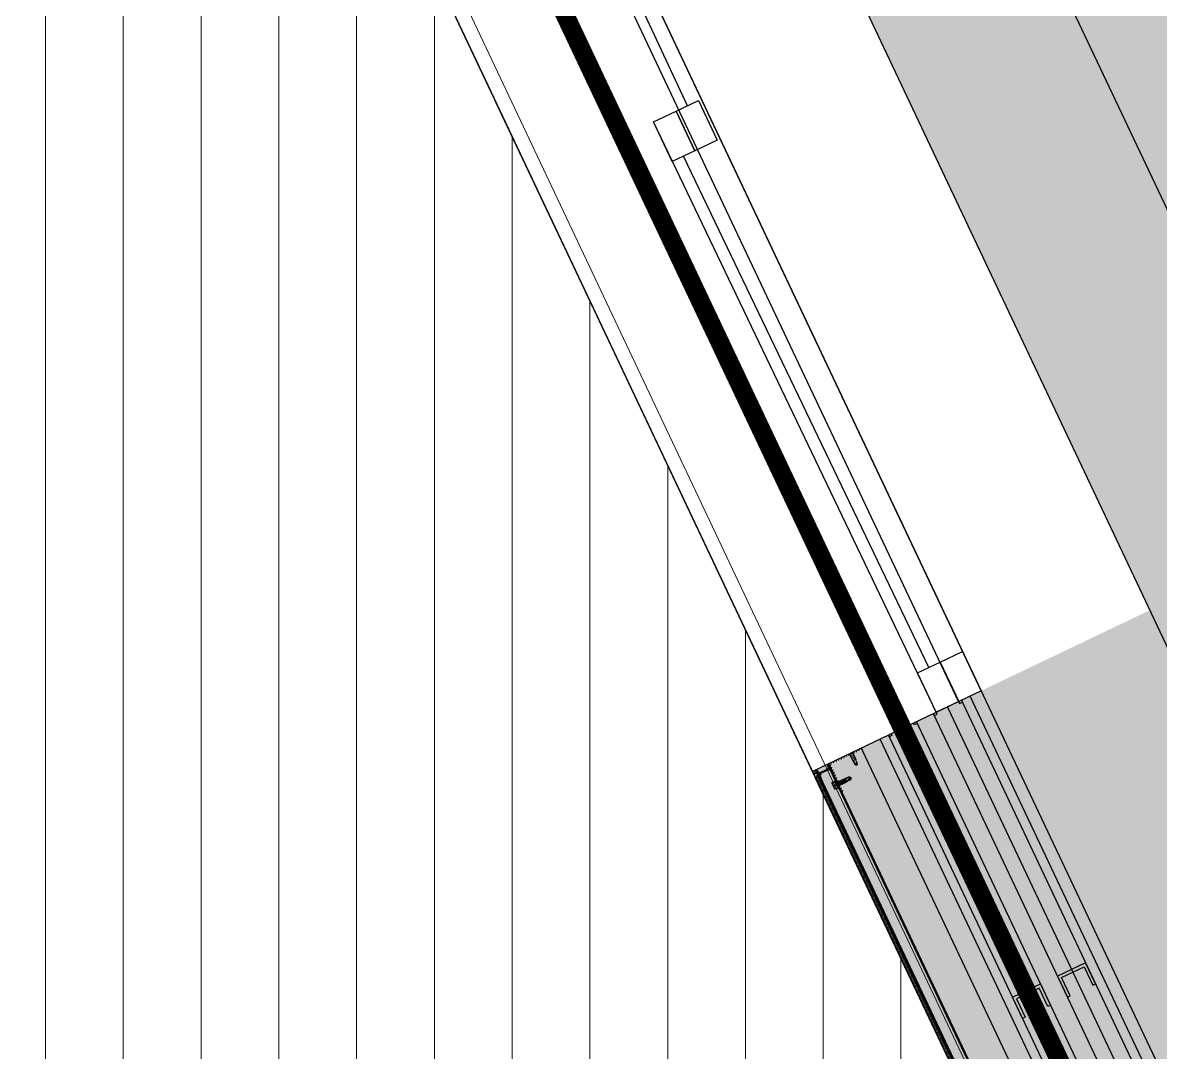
# Model space of a CAD drawing. Header units: metres. Extents: x 678805 to 1359287, y 2747329 to 5497370.
# Drawn here: x 679997.892 to 679999.717, y 2748707.686 to 2748709.338 of the extents above; entities that cross this region are included whole.
import ezdxf
from ezdxf.enums import TextEntityAlignment as Align

# ---------------------------------------------------------------- set-up
doc = ezdxf.new("R2010")
doc.units = ezdxf.units.M
doc.linetypes.add('XREF_MON_BUILDINGS$0$Hidden', pattern=[0.004, 0.002, -0.002])
doc.linetypes.add('XREF_MON_BUILDINGS$0$RAYITAS', pattern=[0.375, 0.25, -0.125])
for name, color, linetype in [('00_XREF_MON_HSC_PAVEMENT', 7, 'Continuous'), ('00_XREF_TWQ_BUILDINGS', 7, 'Continuous'), ('XREF_MON_BUILDINGS$0$00-Modulos DEFINIDOS', 7, 'Continuous'), ('XREF_MON_BUILDINGS$0$00-Modulos ROOFS', 2, 'Continuous'), ('XREF_MON_BUILDINGS$0$02-L-01_Structure', 2, 'Continuous'), ('XREF_MON_BUILDINGS$0$02-L-01_Structure t2', 7, 'Continuous'), ('XREF_MON_BUILDINGS$0$02-L-01_Struture aux', 4, 'Continuous'), ('XREF_MON_BUILDINGS$0$02-L-Insulation', 252, 'Continuous'), ('XREF_MON_BUILDINGS$0$02-L-INT Panel', 5, 'Continuous'), ('XREF_MON_BUILDINGS$0$02-L-panel', 5, 'Continuous'), ('XREF_MON_BUILDINGS$0$02-L-Projection 1', 6, 'Continuous'), ('XREF_MON_BUILDINGS$0$02_L_Furniture', 7, 'Continuous')]:
    doc.layers.add(name, color=color, linetype=linetype)
for name, color, linetype, true_color in [('02-L-Waterfeatures 01', 7, 'Continuous', 0x4da6ff), ('XREF_MON_BUILDINGS$0$0-WIPEOUTS', 7, 'Continuous', 0xffffff), ('XREF_MON_BUILDINGS$0$02-KL-06 Food_Kiosks', 7, 'Continuous', 0xdf5911)]:
    doc.layers.add(name, color=color, linetype=linetype, true_color=true_color)
doc.layers.add('XREF_MON_BUILDINGS$0$00-AUX STRUCTURE', color=3, linetype='Continuous', plot=False)
for name, color, linetype, lineweight in [('XREF_MON_BUILDINGS$0$02-H-251', 251, 'Continuous', 0), ('XREF_MON_BUILDINGS$0$02-H-254', 254, 'Continuous', 0), ('XREF_MON_BUILDINGS$0$02-L-01_Structure L', 7, 'Continuous', 5), ('XREF_MON_BUILDINGS$0$02-L-01_Structure T', 8, 'Continuous', 5), ('XREF_MON_GENERAL_LAYOUT$0$02-L-Material Change', 251, 'Continuous', 5)]:
    doc.layers.add(name, color=color, linetype=linetype, lineweight=lineweight)
doc.layers.add('XREF_MON_HSC_PAVEMENT$0$03-TR-Pavement_02_Sealed Gravel', color=7, linetype='Continuous', lineweight=5, true_color=0x38321e)
doc.layers.add('XREF_MON_HSC_PAVEMENT$0$03-TR-Pavement_06_Concrete Slab in situ', color=7, linetype='Continuous', lineweight=9, true_color=0xf7f7f7)
doc.layers.get('XREF_MON_BUILDINGS$0$02-KL-06 Food_Kiosks').off()
doc.styles.add('XREF_MON_GENERAL_LAYOUT$0$Standard', font='arial.ttf')
doc.linetypes.add('XREF_MON_BUILDINGS$0$BATTING', pattern='A,0.0001,-0.1,[134,ltypeshp.shx,S=0.1,R=0,X=-0.1,Y=0],-0.2,[134,ltypeshp.shx,S=0.1,R=180,X=0.1,Y=0],-0.1', length=0.4001)

# ---------------------------------------------------------------- blocks, each defined once
blk = doc.blocks.new('XREF_MON_BUILDINGS$0$modulo kiosco')
at = {"layer": 'XREF_MON_BUILDINGS$0$0-WIPEOUTS', "true_color": 0xfcfcfc}
h = blk.add_hatch(color=7, dxfattribs=at)
h.dxf.hatch_style = 1
h.paths.add_polyline_path([(119.6986085139215, -61.62058441969566), (119.6986085125245, -56.82058442011476), (124.4986085132696, -56.82058442058042), (124.4986085123383, -61.62058442132547)])
at = {"layer": 'XREF_MON_BUILDINGS$0$00-Modulos ROOFS', "lineweight": 0}
blk.add_lwpolyline([(119.6986085139215, -61.62058441969566), (119.6986085125245, -56.82058442011476), (124.4986085132696, -56.82058442058042), (124.4986085123383, -61.62058442132547)], close=True, dxfattribs=at)
at = {"layer": 'XREF_MON_BUILDINGS$0$00-Modulos ROOFS'}
blk.add_lwpolyline([(124.4986085137352, -57.12058442062698), (124.4986085132696, -56.82058442058042), (124.1986085125245, -56.82058442151174), (119.9986085128039, -56.82058442034759), (119.6986085125245, -56.82058442011476), (119.6986085125245, -57.12058442085981), (119.6986085134558, -61.32058442058042), (119.6986085139215, -61.62058441969566), (119.9986085128039, -61.62058442062698), (124.1986085125245, -61.62058442109264), (124.4986085123383, -61.62058442132547), (124.4986085128039, -61.32058442081325)], close=True, dxfattribs=at)
blk = doc.blocks.new('XREF_MON_BUILDINGS$0$AUTORROSCANTE')
at = {"layer": 'XREF_MON_BUILDINGS$0$02-L-01_Structure t2', "color": 0}
for p, q in [((-31.20000000000002, 5.629165124598842), (-26.19999999999959, 5.62916512459816)), ((-31.19999999999999, -3.410605131648481e-13), (-26.19999999999976, 0)), ((-2.365309734828713, 2.5), (-25, 2.5)), ((0, 0), (-8.999999999999972, 2.5)), ((0, 0), (-3.600692283157343, -1.09366380576239)), ((0, 0), (-2.365309734828713, 2.5)), ((0, 0), (-2.365309734828713, -2.5)), ((-31.20000000000002, -5.629165124598899), (-26.19999999999948, -5.629165124599581)), ((-2.365309734828713, -2.5), (-25, -2.5)), ((-3.600692283157343, -1.09366380576239), (-2.365309734828713, -2.5))]:
    blk.add_line(p, q, dxfattribs=at)
at = {"layer": 'XREF_MON_BUILDINGS$0$02-L-01_Structure t2', "color": 253}
for p, q in [((-25, 3.149999999999977), (-8.999999999999943, 3.150000000000034)), ((-23.47427264461649, -3.14999999999992), (-25, 2.662522019210144)), ((-21.40651940967126, -3.14999999999992), (-23.06020473028568, 3.149999999999864)), ((-19.338766174726, -3.14999999999992), (-20.99245149534045, 3.14999999999992)), ((-17.27101293978083, -3.14999999999992), (-18.92469826039516, 3.150000000000034)), ((-15.20325970483566, -3.14999999999992), (-16.85694502544993, 3.150000000000034)), ((-13.1355064698904, -3.14999999999992), (-14.78919179050473, 3.149999999999977)), ((-11.06775323494514, -3.14999999999992), (-12.72143855555953, 3.149999999999977)), ((-9, -3.14999999999992), (-10.65368532061433, 3.150000000000034)), ((-9, -3.14999999999992), (-8.999999999999972, 3.150000000000034)), ((-25, -3.149999999999977), (-9, -3.149999999999977)), ((-3.600692283157343, -1.09366380576239), (-9, -2.5))]:
    blk.add_line(p, q, dxfattribs=at)
at = {"layer": 'XREF_MON_BUILDINGS$0$02-L-01_Structure t2', "color": 0}
for points in [[(-31.20000000000002, 5.629165124598842), (-26.19999999999996, 5.629165124598842), (-26.19999999999996, -5.629165124599581), (-31.20000000000002, -5.629165124599581)], [(-26.19999999999951, 6.5), (-25, 6.5), (-25, -6.500000000000057), (-26.19999999999951, -6.500000000000057)]]:
    blk.add_lwpolyline(points, close=True, dxfattribs=at)
for centre, start, end in [((-26.98608579049073, 2.367525475711773), 129.2840388374925, 214.1828116507075), ((-26.98608579049073, -2.366719793068796), 145.8304296466695, 230.7332658614822)]:
    blk.add_arc(centre, 4.213914209509284, start, end, dxfattribs=at)
blk = doc.blocks.new('XREF_MON_BUILDINGS$0$ULMA_Montante VV')
at = {"layer": 'XREF_MON_BUILDINGS$0$02-H-251', "ltscale": 125}
h = blk.add_hatch(dxfattribs=at)
h.set_pattern_fill('ANSI31', color=256, scale=0.001, angle=450, style=0)
h.set_pattern_definition([(134.9999999999999, (-0.05125000000043656, -0.00250000000005457), (-0.002245064030267289, -0.002245064030267287), [])])
edge = h.paths.add_edge_path()
edge.add_line((-0.05095000000073924, -0.00250000000005457), (0.04844999999841093, -0.00250000000005457))
edge.add_arc((0.04844999999841093, -0.002200000000129876), 0.0003, 270, 360)
edge.add_line((0.04874999999992724, -0.002200000000129876), (0.04874999999992724, -0.0003000000001520675))
edge.add_arc((0.04844999999841093, -0.0003000000001520675), 0.0003, 0, 90)
edge.add_line((0.04844999999841093, 0), (0, 0))
edge.add_line((0, 0), (0, 0.05719999999996617))
edge.add_arc((-0.0003000000015163096, 0.05719999999996617), 0.0003, 0, 90)
edge.add_line((-0.0003000000015163096, 0.05749999999989086), (-0.002200000000811997, 0.05749999999989086))
edge.add_arc((-0.002200000000811997, 0.05719999999996617), 0.0003, 90, 180)
edge.add_line((-0.002500000000509317, 0.05719999999996617), (-0.002500000000509317, 0))
edge.add_line((-0.002500000000509317, 0), (-0.05095000000073924, 0))
edge.add_arc((-0.05095000000073924, -0.0003000000001520675), 0.0003, 90, 180)
edge.add_line((-0.05125000000043656, -0.0003000000001520675), (-0.05125000000043656, -0.002200000000129876))
edge.add_arc((-0.05095000000073924, -0.002200000000129876), 0.0003, 180, 270)
blk = doc.blocks.new('XREF_MON_BUILDINGS$0$ULMA_Autotaladrante')
at = {"layer": 'XREF_MON_BUILDINGS$0$02-L-01_Structure T', "color": 252}
for p, q in [((-0.02500000000509317, 2.273736754432321e-13), (-0.02263469026956955, 0.00250000000005457)), ((-0.02500000000509317, 2.273736754432321e-13), (-0.01600000000325963, 0.00250000000005457)), ((-0.02500000000509317, 2.273736754432321e-13), (-0.02263469026956955, -0.002499999999599822)), ((-0.02500000000509317, 2.273736754432321e-13), (-0.02139930772136722, -0.001093663805477263)), ((-0.02263469026956955, 0.00250000000005457), (0, 0.00250000000005457)), ((0, 0.003150000000232467), (-0.01600000000325963, 0.003150000000232467)), ((-0.01600000000325963, -0.003149999999777719), (-0.01600000000325963, 0.003150000000232467)), ((-0.01600000000325963, -0.003149999999777719), (-0.01434631468237058, 0.003150000000232467)), ((-0.01393224676803584, -0.003149999999777719), (-0.01227856144714679, 0.003150000000232467)), ((-0.0118644935323573, -0.003149999999777719), (-0.01021080821146825, 0.003150000000232467)), ((-0.00979674029713351, -0.003149999999777719), (-0.008143054976244457, 0.003150000000232467)), ((-0.00772898706190972, -0.003149999999777719), (-0.006075301741020667, 0.003150000000232467)), ((-0.005661233826231182, -0.003149999999777719), (-0.004007548505342129, 0.003150000000232467)), ((-0.003593480591007392, -0.003149999999777719), (-0.001939795270118339, 0.003150000000232467)), ((-0.001525727355783602, -0.003149999999777719), (0, 0.002662522019363678)), ((0.006200000001172157, 0.005629165124673818), (0.001200000000153523, 0.005629165124673818)), ((0.006200000001172157, 2.273736754432321e-13), (0.001200000000153523, 2.273736754432321e-13)), ((-0.02139930772136722, -0.001093663805477263), (-0.02263469026956955, -0.002499999999599822)), ((-0.02263469026956955, -0.002499999999599822), (0, -0.002499999999599822)), ((-0.02139930772136722, -0.001093663805477263), (-0.01600000000325963, -0.002499999999599822)), ((0, -0.003149999999777719), (-0.01600000000325963, -0.003149999999777719)), ((0.006200000001172157, -0.005629165124219071), (0.001200000000153523, -0.005629165124219071))]:
    blk.add_line(p, q, dxfattribs=at)
for points in [[(0.001200000000153523, 0.006499999999959982), (0, 0.006499999999959982), (0, -0.006499999999732609), (0.001200000000153523, -0.006499999999732609)], [(0.006200000001172157, 0.005629165124673818), (0.001200000000153523, 0.005629165124673818), (0.001200000000153523, -0.005629165124219071), (0.006200000001172157, -0.005629165124219071)]]:
    blk.add_lwpolyline(points, close=True, dxfattribs=at)
for centre, start, end in [((0.001986085791031655, 0.002367525475847287), 325.8171883654993, 50.71596115511253), ((0.001986085791031655, -0.002366719792689764), 309.2667341381091, 34.16957033823044)]:
    blk.add_arc(centre, 0.004213914210367771, start, end, dxfattribs=at)
blk = doc.blocks.new('XREF_MON_BUILDINGS$0$ULMA_Escuadra40x80_Seccion')
at = {"layer": 'XREF_MON_BUILDINGS$0$02-H-251', "ltscale": 125}
h = blk.add_hatch(dxfattribs=at)
h.set_pattern_fill('ANSI31', color=256, scale=0.001, angle=360, style=0)
h.set_pattern_definition([(45, (0, 0), (-0.002245064030267288, 0.002245064030267289), [])])
h.paths.add_polyline_path([(0, 0.0799999999994725), (0.002999999989697244, 0.0799999999994725), (0.002999999989697244, 0.002999999999701686), (0.03999999999359716, 0.002999999999701686), (0.03999999999359716, 0), (0, 0)])
at = {"layer": 'XREF_MON_BUILDINGS$0$02-L-01_Structure L', "linetype": 'Continuous'}
blk.add_lwpolyline([(0, 0.0799999999994725), (0.002999999989697244, 0.0799999999994725), (0.002999999989697244, 0.002999999999701686), (0.03999999999359716, 0.002999999999701686), (0.03999999999359716, 0), (0, 0)], close=True, dxfattribs=at)
blk = doc.blocks.new('XREF_MON_BUILDINGS$0$modul 28 ulma')
at = {"layer": 'XREF_MON_BUILDINGS$0$02-H-251', "linetype": 'XREF_MON_BUILDINGS$0$Hidden', "ltscale": 125}
h = blk.add_hatch(dxfattribs=at)
h.set_pattern_fill('ANSI31', color=256, scale=0.001, angle=360, style=0)
h.set_pattern_definition([(45, (-255.549637993823, -172.1082461963617), (-0.002245064030267288, 0.002245064030267289), [])])
edge = h.paths.add_edge_path()
edge.add_line((1.177191933947702, 0.02689627281275681), (1.179191933947655, 0.02689627281275681))
edge.add_line((1.179191933947655, 0.02689627281275681), (1.186063428579806, 0.02665086229031805))
edge.add_line((1.186063428579806, 0.02665086229031805), (1.186942261598793, 0.02570677884201506))
edge.add_arc((1.187161846172435, 0.02591118680398869), 0.0003, 222.95, 312.9500000000114)
edge.add_line((1.187366254134636, 0.02569160223034634), (1.188310524103477, 0.02657060887892077))
edge.add_line((1.188310524103477, 0.02657060887892077), (1.190060842638891, 0.02650809750181144))
edge.add_line((1.190060842638891, 0.02650809750181144), (1.190939711681372, 0.02556397535541838))
edge.add_arc((1.191159296255242, 0.02576838331830151), 0.0003, 222.9500000000149, 312.9500000000114)
edge.add_line((1.191363704217443, 0.02554879874465916), (1.19230801289074, 0.02642784142195671))
edge.add_line((1.19230801289074, 0.02642784142195671), (1.205263317008635, 0.02596515198862254))
edge.add_arc((1.205191933947722, 0.02396642628033225), 0.002, 360, 447.95459151111373, ccw=False)
edge.add_line((1.207191933947675, 0.02396642628033225), (1.207191933947675, 0.01723707180050189))
edge.add_line((1.207191933947675, 0.01723707180050189), (1.207191933947675, 0.007896272812523981))
edge.add_line((1.207191933947675, 0.007896272812523983), (1.202041933947717, 0.007896272812523983))
edge.add_line((1.202041933947717, 0.007896272812523983), (1.202041933947717, 0.006896272812320256))
edge.add_line((1.202041933947717, 0.006896272812320256), (1.207359327790178, 0.006896272812320256))
edge.add_arc((1.207359327790178, 0.006596272812622936), 0.0003, 29.99999999999568, 90, ccw=False)
edge.add_line((1.207619135411383, 0.006746272812471596), (1.209282126326448, 0.003865888055280828))
edge.add_arc((1.209541933947653, 0.004015888055129488), 0.0003, 210.0000000000145, 389.9999999999957)
edge.add_line((1.209801741568859, 0.004165888054978148), (1.208485160815022, 0.006446272812774276))
edge.add_arc((1.208744968436227, 0.006596272812622936), 0.0003, 90, 209.9999999999957, ccw=False)
edge.add_line((1.208744968436227, 0.006896272812320256), (1.216491933947614, 0.006896272812320256))
edge.add_line((1.216491933947614, 0.006896272812320256), (1.216491933947614, 0.007896272812523983))
edge.add_line((1.216491933947614, 0.007896272812523983), (1.210491933947756, 0.007896272812523983))
edge.add_line((1.210491933947756, 0.007896272812523983), (1.210491933947756, 0.009646272812880505))
edge.add_arc((1.210241933947705, 0.009646272812880505), 0.0002500000000000272, 360, 540)
edge.add_line((1.209991933947654, 0.009646272812880505), (1.209991933947654, 0.007896272812523983))
edge.add_line((1.209991933947654, 0.007896272812523983), (1.208991933947678, 0.007896272812523983))
edge.add_line((1.208991933947678, 0.007896272812523983), (1.208991933947678, 0.02414069565426109))
edge.add_arc((1.21099193394763, 0.02414069565426109), 0.002, 97.44741685019778, 180, ccw=False)
edge.add_line((1.210732701468137, 0.02612382412231602), (1.21664193394769, 0.02689627281275681))
edge.add_line((1.21664193394769, 0.02689627281275681), (1.21664193394769, 0.02869627281275972))
edge.add_line((1.21664193394769, 0.02869627281275972), (1.177191933947702, 0.02869627281275972))
edge.add_line((1.177191933947702, 0.02869627281275972), (1.177191933947702, 0.02689627281275681))
h = blk.add_hatch(dxfattribs=at)
h.set_pattern_fill('ANSI31', color=256, scale=0.001, angle=360, style=0)
h.set_pattern_definition([(45, (-254.949637993823, -172.1082461963617), (-0.002245064030267288, 0.002245064030267289), [])])
edge = h.paths.add_edge_path()
edge.add_line((1.777191933947702, 0.02689627281275681), (1.779191933947655, 0.02689627281275681))
edge.add_line((1.779191933947655, 0.02689627281275681), (1.786063428579805, 0.02665086229031805))
edge.add_line((1.786063428579805, 0.02665086229031805), (1.786942261598793, 0.02570677884201506))
edge.add_arc((1.787161846172435, 0.02591118680398869), 0.0003, 222.95, 312.9500000000114)
edge.add_line((1.787366254134636, 0.02569160223034634), (1.788310524103477, 0.02657060887892077))
edge.add_line((1.788310524103477, 0.02657060887892077), (1.790060842638891, 0.02650809750181144))
edge.add_line((1.790060842638891, 0.02650809750181144), (1.790939711681372, 0.02556397535541838))
edge.add_arc((1.791159296255242, 0.02576838331830151), 0.0003, 222.9500000000149, 312.9500000000114)
edge.add_line((1.791363704217443, 0.02554879874465916), (1.79230801289074, 0.02642784142195671))
edge.add_line((1.79230801289074, 0.02642784142195671), (1.805263317008635, 0.02596515198862254))
edge.add_arc((1.805191933947722, 0.02396642628033225), 0.002, 360, 447.95459151111373, ccw=False)
edge.add_line((1.807191933947675, 0.02396642628033225), (1.807191933947675, 0.01723707180050189))
edge.add_line((1.807191933947675, 0.01723707180050189), (1.807191933947675, 0.007896272812523981))
edge.add_line((1.807191933947675, 0.007896272812523983), (1.802041933947717, 0.007896272812523983))
edge.add_line((1.802041933947717, 0.007896272812523983), (1.802041933947717, 0.006896272812320256))
edge.add_line((1.802041933947717, 0.006896272812320256), (1.807359327790178, 0.006896272812320256))
edge.add_arc((1.807359327790178, 0.006596272812622936), 0.0003, 29.99999999999568, 90, ccw=False)
edge.add_line((1.807619135411383, 0.006746272812471596), (1.809282126326448, 0.003865888055280828))
edge.add_arc((1.809541933947653, 0.004015888055129488), 0.0003, 210.0000000000145, 389.9999999999957)
edge.add_line((1.809801741568859, 0.004165888054978148), (1.808485160815021, 0.006446272812774276))
edge.add_arc((1.808744968436227, 0.006596272812622936), 0.0003, 90, 209.9999999999957, ccw=False)
edge.add_line((1.808744968436227, 0.006896272812320256), (1.816491933947614, 0.006896272812320256))
edge.add_line((1.816491933947614, 0.006896272812320256), (1.816491933947614, 0.007896272812523983))
edge.add_line((1.816491933947614, 0.007896272812523983), (1.810491933947756, 0.007896272812523983))
edge.add_line((1.810491933947756, 0.007896272812523983), (1.810491933947756, 0.009646272812880505))
edge.add_arc((1.810241933947705, 0.009646272812880505), 0.0002500000000000272, 360, 540)
edge.add_line((1.809991933947654, 0.009646272812880505), (1.809991933947654, 0.007896272812523983))
edge.add_line((1.809991933947654, 0.007896272812523983), (1.808991933947678, 0.007896272812523983))
edge.add_line((1.808991933947678, 0.007896272812523983), (1.808991933947678, 0.02414069565426109))
edge.add_arc((1.81099193394763, 0.02414069565426109), 0.002, 97.44741685019778, 180, ccw=False)
edge.add_line((1.810732701468137, 0.02612382412231602), (1.81664193394769, 0.02689627281275681))
edge.add_line((1.81664193394769, 0.02689627281275681), (1.81664193394769, 0.02869627281275972))
edge.add_line((1.81664193394769, 0.02869627281275972), (1.777191933947702, 0.02869627281275972))
edge.add_line((1.777191933947702, 0.02869627281275972), (1.777191933947702, 0.02689627281275681))
h = blk.add_hatch(dxfattribs=at)
h.set_pattern_fill('ANSI31', color=256, scale=0.001, angle=360, style=0)
h.set_pattern_definition([(45, (-254.349637993823, -172.1082461963617), (-0.002245064030267288, 0.002245064030267289), [])])
edge = h.paths.add_edge_path()
edge.add_line((2.377191933947702, 0.02689627281275681), (2.379191933947655, 0.02689627281275681))
edge.add_line((2.379191933947655, 0.02689627281275681), (2.386063428579805, 0.02665086229031805))
edge.add_line((2.386063428579805, 0.02665086229031805), (2.386942261598793, 0.02570677884201506))
edge.add_arc((2.387161846172435, 0.02591118680398869), 0.0003, 222.95, 312.9500000000114)
edge.add_line((2.387366254134636, 0.02569160223034634), (2.388310524103477, 0.02657060887892077))
edge.add_line((2.388310524103477, 0.02657060887892077), (2.390060842638891, 0.02650809750181144))
edge.add_line((2.390060842638891, 0.02650809750181144), (2.390939711681372, 0.02556397535541838))
edge.add_arc((2.391159296255242, 0.02576838331830151), 0.0003, 222.9500000000149, 312.9500000000114)
edge.add_line((2.391363704217443, 0.02554879874465916), (2.39230801289074, 0.02642784142195671))
edge.add_line((2.39230801289074, 0.02642784142195671), (2.405263317008635, 0.02596515198862254))
edge.add_arc((2.405191933947722, 0.02396642628033225), 0.002, 360, 447.95459151111373, ccw=False)
edge.add_line((2.407191933947675, 0.02396642628033225), (2.407191933947675, 0.01723707180050189))
edge.add_line((2.407191933947675, 0.01723707180050189), (2.407191933947675, 0.007896272812523981))
edge.add_line((2.407191933947675, 0.007896272812523983), (2.402041933947717, 0.007896272812523983))
edge.add_line((2.402041933947717, 0.007896272812523983), (2.402041933947717, 0.006896272812320256))
edge.add_line((2.402041933947717, 0.006896272812320256), (2.407359327790178, 0.006896272812320256))
edge.add_arc((2.407359327790178, 0.006596272812622936), 0.0003, 29.99999999999568, 90, ccw=False)
edge.add_line((2.407619135411383, 0.006746272812471596), (2.409282126326448, 0.003865888055280828))
edge.add_arc((2.409541933947653, 0.004015888055129488), 0.0003, 210.0000000000145, 389.9999999999957)
edge.add_line((2.409801741568859, 0.004165888054978148), (2.408485160815022, 0.006446272812774276))
edge.add_arc((2.408744968436227, 0.006596272812622936), 0.0003, 90, 209.9999999999957, ccw=False)
edge.add_line((2.408744968436227, 0.006896272812320256), (2.416491933947614, 0.006896272812320256))
edge.add_line((2.416491933947614, 0.006896272812320256), (2.416491933947614, 0.007896272812523983))
edge.add_line((2.416491933947614, 0.007896272812523983), (2.410491933947756, 0.007896272812523983))
edge.add_line((2.410491933947756, 0.007896272812523983), (2.410491933947756, 0.009646272812880505))
edge.add_arc((2.410241933947705, 0.009646272812880505), 0.0002500000000000272, 360, 540)
edge.add_line((2.409991933947654, 0.009646272812880505), (2.409991933947654, 0.007896272812523983))
edge.add_line((2.409991933947654, 0.007896272812523983), (2.408991933947678, 0.007896272812523983))
edge.add_line((2.408991933947678, 0.007896272812523983), (2.408991933947678, 0.02414069565426109))
edge.add_arc((2.41099193394763, 0.02414069565426109), 0.002, 97.44741685019778, 180, ccw=False)
edge.add_line((2.410732701468137, 0.02612382412231602), (2.41664193394769, 0.02689627281275681))
edge.add_line((2.41664193394769, 0.02689627281275681), (2.41664193394769, 0.02869627281275972))
edge.add_line((2.41664193394769, 0.02869627281275972), (2.377191933947702, 0.02869627281275972))
edge.add_line((2.377191933947702, 0.02869627281275972), (2.377191933947702, 0.02689627281275681))
at = {"layer": 'XREF_MON_BUILDINGS$0$02-H-254', "ltscale": 125}
h = blk.add_hatch(dxfattribs=at)
h.set_pattern_fill('ANSI31', color=256, scale=0.0005, style=0)
h.set_pattern_definition([(45, (-256.2923962083586, -171.9809426470477), (-0.001122532015133644, 0.001122532015133644), [])])
h.paths.add_polyline_path([(0.6106919339672282, 2.655513525790312e-06), (1.205561397422964, 2.655513525790312e-06), (1.205561397422964, 0.00493484367957705), (0.6106919339672282, 0.004933115541614062)])
h = blk.add_hatch(dxfattribs=at)
h.set_pattern_fill('ANSI31', color=256, scale=0.0005, style=0)
h.set_pattern_definition([(45, (-255.6923962083586, -171.9809426470477), (-0.001122532015133644, 0.001122532015133644), [])])
h.paths.add_polyline_path([(1.210691933967228, 2.655513525790312e-06), (1.805561397422963, 2.655513525790312e-06), (1.805561397422963, 0.00493484367957705), (1.210691933967228, 0.004933115541614062)])
h = blk.add_hatch(dxfattribs=at)
h.set_pattern_fill('ANSI31', color=256, scale=0.0005, style=0)
h.set_pattern_definition([(45, (-255.0923962083587, -171.9809426470477), (-0.001122532015133644, 0.001122532015133644), [])])
h.paths.add_polyline_path([(1.810691933967228, 2.655513525790312e-06), (2.405561397422963, 2.655513525790312e-06), (2.405561397422963, 0.00493484367957705), (1.810691933967228, 0.004933115541614062)])
h = blk.add_hatch(dxfattribs=at)
h.set_pattern_fill('ANSI31', color=256, scale=0.0005, style=0)
h.set_pattern_definition([(45, (-254.4923962083586, -171.9809426470477), (-0.001122532015133644, 0.001122532015133644), [])])
h.paths.add_polyline_path([(2.410691933967228, 2.655513525790312e-06), (3.005561397422964, 2.655513525790312e-06), (3.005561397422964, 0.00493484367957705), (2.410691933967228, 0.004933115541614062)])
at = {"layer": 'XREF_MON_BUILDINGS$0$02-L-01_Struture aux', "linetype": 'Continuous'}
for p, q in [((0.280027391897681, 0.2150039404455919), (4.520027391901266, 0.2150039404414912)), ((0.280027391897681, 0.1850039404329431), (4.520027391901266, 0.1850039404288424))]:
    blk.add_line(p, q, dxfattribs=at)
at = {"layer": 'XREF_MON_BUILDINGS$0$02-L-01_Struture aux'}
for p, q in [((4.767795574517082, 0.02869615923311203), (0.0448846969646117, 0.02869624497993148)), ((0.04488469691901661, 0.02674624767899425), (4.767795574517082, 0.02674627281472714))]:
    blk.add_line(p, q, dxfattribs=at)
at = {"layer": 'XREF_MON_BUILDINGS$0$02-L-01_Struture aux', "linetype": 'XREF_MON_BUILDINGS$0$Hidden'}
for p, q in [((1.177191933947702, 0.02869627281275972), (1.177191933947702, 0.02689627281275681)), ((1.177191933947702, 0.02869627281275972), (1.21664193394769, 0.02869627281275972)), ((1.177191933947702, 0.02689627281275681), (1.179191933947655, 0.02689627281275681)), ((1.178441933947729, 0.02689627281275681), (1.179191933947655, 0.02689627281275681)), ((1.186063428579806, 0.02665086229031805), (1.179191933947655, 0.02689627281275681)), ((1.186942261598793, 0.02570677884201506), (1.186063428579806, 0.02665086229031805)), ((1.187366254134636, 0.02569160223034634), (1.188310524103477, 0.02657060887892077)), ((1.190060842638891, 0.02650809750181144), (1.188310524103477, 0.02657060887892077)), ((1.190939711681372, 0.02556397535541838), (1.190060842638891, 0.02650809750181144)), ((1.191363704217443, 0.02554879874465916), (1.19230801289074, 0.02642784142195671)), ((1.205263317008635, 0.02596515198862254), (1.19230801289074, 0.02642784142195671)), ((1.207191933947675, 0.02396642628033225), (1.207191933947675, 0.01723707180050189)), ((1.208991933947678, 0.02414069565426109), (1.208991933947678, 0.007896272812523983)), ((1.210732701468137, 0.02612382412231602), (1.21664193394769, 0.02689627281275681)), ((1.21664193394769, 0.02869627281275972), (1.21664193394769, 0.02689627281275681)), ((1.777191933947702, 0.02869627281275972), (1.777191933947702, 0.02689627281275681)), ((1.777191933947702, 0.02869627281275972), (1.81664193394769, 0.02869627281275972)), ((1.777191933947702, 0.02689627281275681), (1.779191933947655, 0.02689627281275681)), ((1.778441933947729, 0.02689627281275681), (1.779191933947655, 0.02689627281275681)), ((1.786063428579805, 0.02665086229031805), (1.779191933947655, 0.02689627281275681)), ((1.786942261598793, 0.02570677884201506), (1.786063428579805, 0.02665086229031805)), ((1.787366254134636, 0.02569160223034634), (1.788310524103477, 0.02657060887892077)), ((1.790060842638891, 0.02650809750181144), (1.788310524103477, 0.02657060887892077)), ((1.790939711681372, 0.02556397535541838), (1.790060842638891, 0.02650809750181144)), ((1.791363704217443, 0.02554879874465916), (1.79230801289074, 0.02642784142195671)), ((1.805263317008635, 0.02596515198862254), (1.79230801289074, 0.02642784142195671)), ((1.807191933947675, 0.02396642628033225), (1.807191933947675, 0.01723707180050189)), ((1.808991933947678, 0.02414069565426109), (1.808991933947678, 0.007896272812523983)), ((1.810732701468137, 0.02612382412231602), (1.81664193394769, 0.02689627281275681)), ((1.81664193394769, 0.02869627281275972), (1.81664193394769, 0.02689627281275681)), ((2.377191933947702, 0.02869627281275972), (2.377191933947702, 0.02689627281275681)), ((2.377191933947702, 0.02869627281275972), (2.41664193394769, 0.02869627281275972)), ((2.377191933947702, 0.02689627281275681), (2.379191933947655, 0.02689627281275681)), ((2.378441933947729, 0.02689627281275681), (2.379191933947655, 0.02689627281275681)), ((2.386063428579805, 0.02665086229031805), (2.379191933947655, 0.02689627281275681)), ((2.386942261598793, 0.02570677884201506), (2.386063428579805, 0.02665086229031805)), ((2.387366254134636, 0.02569160223034634), (2.388310524103477, 0.02657060887892077)), ((2.390060842638891, 0.02650809750181144), (2.388310524103477, 0.02657060887892077)), ((2.390939711681372, 0.02556397535541838), (2.390060842638891, 0.02650809750181144)), ((2.391363704217443, 0.02554879874465916), (2.39230801289074, 0.02642784142195671)), ((2.405263317008635, 0.02596515198862254), (2.39230801289074, 0.02642784142195671)), ((2.407191933947675, 0.02396642628033225), (2.407191933947675, 0.01723707180050189)), ((2.408991933947678, 0.02414069565426109), (2.408991933947678, 0.007896272812523983)), ((2.410732701468137, 0.02612382412231602), (2.41664193394769, 0.02689627281275681)), ((2.41664193394769, 0.02869627281275972), (2.41664193394769, 0.02689627281275681)), ((1.202041933947717, 0.007896272812523983), (1.207191933947675, 0.007896272812523983)), ((1.202041933947717, 0.007896272812523983), (1.202041933947717, 0.006896272812320256)), ((1.202041933947717, 0.006896272812320256), (1.207359327790178, 0.006896272812320256)), ((1.207191933947675, 0.01723707180050189), (1.207191933947675, 0.007896272812523983)), ((1.209282126326448, 0.003865888055280828), (1.207619135411383, 0.006746272812471596)), ((1.209801741568859, 0.004165888054978148), (1.208485160815022, 0.006446272812774276)), ((1.208744968436227, 0.006896272812320256), (1.216491933947614, 0.006896272812320256)), ((1.208991933947678, 0.007896272812523983), (1.210191933947661, 0.007896272812523983)), ((1.210191933947661, 0.009646272812880505), (1.210191933947661, 0.007896272812523983)), ((1.210691933947706, 0.009646272812880505), (1.210691933947763, 0.007896272812523983)), ((1.210691933947763, 0.007896272812523983), (1.216491933947614, 0.007896272812523983)), ((1.216491933947614, 0.007896272812523983), (1.216491933947614, 0.006896272812320256)), ((1.802041933947717, 0.007896272812523983), (1.807191933947675, 0.007896272812523983)), ((1.802041933947717, 0.007896272812523983), (1.802041933947717, 0.006896272812320256)), ((1.802041933947717, 0.006896272812320256), (1.807359327790178, 0.006896272812320256)), ((1.807191933947675, 0.01723707180050189), (1.807191933947675, 0.007896272812523983)), ((1.809282126326448, 0.003865888055280828), (1.807619135411383, 0.006746272812471596)), ((1.809801741568859, 0.004165888054978148), (1.808485160815021, 0.006446272812774276)), ((1.808744968436227, 0.006896272812320256), (1.816491933947614, 0.006896272812320256)), ((1.808991933947678, 0.007896272812523983), (1.810191933947661, 0.007896272812523983)), ((1.810191933947661, 0.009646272812880505), (1.810191933947661, 0.007896272812523983)), ((1.810691933947706, 0.009646272812880505), (1.810691933947763, 0.007896272812523983)), ((1.810691933947763, 0.007896272812523983), (1.816491933947614, 0.007896272812523983)), ((1.816491933947614, 0.007896272812523983), (1.816491933947614, 0.006896272812320256)), ((2.402041933947717, 0.007896272812523983), (2.407191933947675, 0.007896272812523983)), ((2.402041933947717, 0.007896272812523983), (2.402041933947717, 0.006896272812320256)), ((2.402041933947717, 0.006896272812320256), (2.407359327790178, 0.006896272812320256)), ((2.407191933947675, 0.01723707180050189), (2.407191933947675, 0.007896272812523983)), ((2.409282126326448, 0.003865888055280828), (2.407619135411383, 0.006746272812471596)), ((2.409801741568859, 0.004165888054978148), (2.408485160815022, 0.006446272812774276)), ((2.408744968436227, 0.006896272812320256), (2.416491933947614, 0.006896272812320256)), ((2.408991933947678, 0.007896272812523983), (2.410191933947661, 0.007896272812523983)), ((2.410191933947661, 0.009646272812880505), (2.410191933947661, 0.007896272812523983)), ((2.410691933947706, 0.009646272812880505), (2.410691933947763, 0.007896272812523983)), ((2.410691933947763, 0.007896272812523983), (2.416491933947614, 0.007896272812523983)), ((2.416491933947614, 0.007896272812523983), (2.416491933947614, 0.006896272812320256))]:
    blk.add_line(p, q, dxfattribs=at)
at = {"layer": 'XREF_MON_BUILDINGS$0$02-L-01_Struture aux', "linetype": 'Continuous'}
for points in [[(1.402493549177535, 0.2650039404288265), (1.365027391886457, 0.2650039404351645), (1.365027391886457, 0.2150039404351531), (1.402493549177535, 0.2150039404351816), (1.402493549177535, 0.220003940435177), (1.370027391886481, 0.2200039404351486), (1.370027391886481, 0.2600039404343164), (1.402493549185152, 0.260003940428831), (1.402493549185152, 0.2650039404288265)], [(1.902493549177535, 0.2650039404288265), (1.865027391886457, 0.2650039404351645), (1.865027391886457, 0.2150039404351531), (1.902493549177535, 0.2150039404351816), (1.902493549177535, 0.220003940435177), (1.870027391886481, 0.2200039404351486), (1.870027391886481, 0.2600039404343164), (1.902493549185152, 0.260003940428831), (1.902493549185152, 0.2650039404288265)], [(2.402493549177535, 0.2650039404288265), (2.365027391886457, 0.2650039404351645), (2.365027391886457, 0.2150039404351531), (2.402493549177535, 0.2150039404351816), (2.402493549177535, 0.220003940435177), (2.370027391886481, 0.2200039404351486), (2.370027391886481, 0.2600039404343164), (2.402493549185152, 0.260003940428831), (2.402493549185152, 0.2650039404288265)], [(2.902493549177535, 0.2650039404288265), (2.865027391886457, 0.2650039404351645), (2.865027391886457, 0.2150039404351531), (2.902493549177535, 0.2150039404351816), (2.902493549177535, 0.220003940435177), (2.870027391886481, 0.2200039404351486), (2.870027391886481, 0.2600039404343164), (2.902493549185152, 0.260003940428831), (2.902493549185152, 0.2650039404288265)], [(1.402493549177535, 0.1350039404415071), (1.365027391886457, 0.1350039404351691), (1.365027391886457, 0.1850039404351804), (1.402493549177535, 0.185003940435152), (1.402493549177535, 0.1800039404351566), (1.370027391886481, 0.180003940435185), (1.370027391886481, 0.1400039404360172), (1.402493549185152, 0.1400039404415026), (1.402493549185152, 0.1350039404415071)], [(1.902493549177535, 0.1350039404415071), (1.865027391886457, 0.1350039404351691), (1.865027391886457, 0.1850039404351804), (1.902493549177535, 0.185003940435152), (1.902493549177535, 0.1800039404351566), (1.870027391886481, 0.180003940435185), (1.870027391886481, 0.1400039404360172), (1.902493549185152, 0.1400039404415026), (1.902493549185152, 0.1350039404415071)], [(2.402493549177535, 0.1350039404415071), (2.365027391886457, 0.1350039404351691), (2.365027391886457, 0.1850039404351804), (2.402493549177535, 0.185003940435152), (2.402493549177535, 0.1800039404351566), (2.370027391886481, 0.180003940435185), (2.370027391886481, 0.1400039404360172), (2.402493549185152, 0.1400039404415026), (2.402493549185152, 0.1350039404415071)], [(2.902493549177535, 0.1350039404415071), (2.865027391886457, 0.1350039404351691), (2.865027391886457, 0.1850039404351804), (2.902493549177535, 0.185003940435152), (2.902493549177535, 0.1800039404351566), (2.870027391886481, 0.180003940435185), (2.870027391886481, 0.1400039404360172), (2.902493549185152, 0.1400039404415026), (2.902493549185152, 0.1350039404415071)]]:
    blk.add_lwpolyline(points, dxfattribs=at)
at = {"layer": 'XREF_MON_BUILDINGS$0$02-L-01_Struture aux'}
for points in [[(4.767795574517082, 0.006851565972215228), (0.04488461620306936, 0.006851539920592974)], [(0.04488469647184383, 0.00762169179039433), (4.767795574517082, 0.007621717842016597)]]:
    blk.add_lwpolyline(points, dxfattribs=at)
at = {"layer": 'XREF_MON_BUILDINGS$0$02-L-01_Struture aux', "linetype": 'XREF_MON_BUILDINGS$0$Hidden'}
for centre, radius, start, end in [((1.187161846172435, 0.02591118680398869), 0.0003, 222.9499999742433, 312.950000006033), ((1.191159296255242, 0.02576838331830151), 0.0003, 222.9500000717972, 312.950000006033), ((1.205191933947722, 0.02396642628033225), 0.002, 0, 87.95459151390351), ((1.21099193394763, 0.02414069565426109), 0.002, 97.4474168504475, 180), ((1.787161846172435, 0.02591118680398869), 0.0003, 222.9499999742433, 312.950000006033), ((1.791159296255242, 0.02576838331830151), 0.0003, 222.9500000717972, 312.950000006033), ((1.805191933947722, 0.02396642628033225), 0.002, 0, 87.95459151390351), ((1.81099193394763, 0.02414069565426109), 0.002, 97.4474168504475, 180), ((2.387161846172435, 0.02591118680398869), 0.0003, 222.9499999742433, 312.950000006033), ((2.391159296255242, 0.02576838331830151), 0.0003, 222.9500000717972, 312.950000006033), ((2.405191933947722, 0.02396642628033225), 0.002, 0, 87.95459151390351), ((2.41099193394763, 0.02414069565426109), 0.002, 97.4474168504475, 180), ((1.207359327790178, 0.006596272812622936), 0.0003, 29.99999996828962, 90), ((1.208744968436227, 0.006596272812622936), 0.0003, 90, 209.9999999682888), ((1.209541933947653, 0.004015888055129488), 0.0003, 209.9999999682888, 29.99999996828962), ((1.210441933947712, 0.009646272812880505), 0.0002500000000000272, 0, 180), ((1.807359327790178, 0.006596272812622936), 0.0003, 29.99999996828962, 90), ((1.808744968436227, 0.006596272812622936), 0.0003, 90, 209.9999999682888), ((1.809541933947653, 0.004015888055129488), 0.0003, 209.9999999682888, 29.99999996828962), ((1.810441933947712, 0.009646272812880505), 0.0002500000000000272, 0, 180), ((2.407359327790178, 0.006596272812622936), 0.0003, 29.99999996828962, 90), ((2.408744968436227, 0.006596272812622936), 0.0003, 90, 209.9999999682888), ((2.409541933947653, 0.004015888055129488), 0.0003, 209.9999999682888, 29.99999996828962), ((2.410441933947712, 0.009646272812880505), 0.0002500000000000272, 0, 180)]:
    blk.add_arc(centre, radius, start, end, dxfattribs=at)
at = {"layer": 'XREF_MON_BUILDINGS$0$02-L-Insulation', "linetype": 'XREF_MON_BUILDINGS$0$BATTING', "ltscale": 0.04}
blk.add_line((0.280027391897681, 0.2400039404382474), (4.515027391901242, 0.2400039404341466), dxfattribs=at)
at = {"layer": 'XREF_MON_BUILDINGS$0$02-L-Insulation', "linetype": 'XREF_MON_BUILDINGS$0$BATTING', "ltscale": 0.08}
blk.add_line((0.08666075814691554, 0.08663730668886907), (4.713394025653911, 0.08663730668226985), dxfattribs=at)
at = {"layer": 'XREF_MON_BUILDINGS$0$02-L-INT Panel', "linetype": 'Continuous'}
for p, q in [((0.2800273918977003, 0.3000039404392658), (4.520027391904412, 0.300003940435165)), ((0.280027391897681, 0.2800039404392658), (4.520027391904392, 0.280003940435165)), ((0.280027391897681, 0.2650039404411269), (4.520027391901266, 0.2650039404370261)), ((0.280027391897681, 0.1350039404392698), (4.520027391901266, 0.1350039404351691)), ((0.280027391897681, 0.1200039404411806), (4.520027391901266, 0.120003940435133))]:
    blk.add_line(p, q, dxfattribs=at)
at = {"layer": 'XREF_MON_BUILDINGS$0$02-L-panel'}
blk.add_line((0.6070914001629776, 0.004924389869131285), (4.776164507268206, 0.004936524586405873), dxfattribs=at)
for points in [[(1.205561397422964, 0.004933495087798881), (1.205561397422964, 2.655513525790312e-06), (0.6106919339672282, 2.655513525790312e-06), (0.6106919339672282, 0.004928141210285114), (1.035364336776614, 0.004934349245050216)], [(1.805561397422963, 0.004933495087798881), (1.805561397422963, 2.655513525790312e-06), (1.210691933967228, 2.655513525790312e-06), (1.210691933967228, 0.004928141210285114), (1.635364336776613, 0.004934349245050216)], [(2.405561397422963, 0.004933495087798881), (2.405561397422963, 2.655513525790312e-06), (1.810691933967228, 2.655513525790312e-06), (1.810691933967228, 0.004928141210285114), (2.235364336776613, 0.004934349245050216)], [(3.005561397422964, 0.004933495087798881), (3.005561397422964, 2.655513525790312e-06), (2.410691933967228, 2.655513525790312e-06), (2.410691933967228, 0.004928141210285114), (2.835364336776613, 0.004934349245050216)]]:
    blk.add_lwpolyline(points, dxfattribs=at)
at = {"layer": 'XREF_MON_BUILDINGS$0$02-L-panel', "ltscale": 125}
for points in [[(1.210691933967228, 0.004928141210285114), (1.210691933967228, 2.655513525790312e-06)], [(1.810691933967228, 0.004928141210285114), (1.810691933967228, 2.655513525790312e-06)], [(2.410691933967228, 0.004928141210285114), (2.410691933967228, 2.655513525790312e-06)]]:
    blk.add_lwpolyline(points, dxfattribs=at)
at = {"layer": 'XREF_MON_BUILDINGS$0$02-L-01_Struture aux'}
for name, p, rotation in [('XREF_MON_BUILDINGS$0$ULMA_Escuadra40x80_Seccion', (1.199842305860429, 0.1200039404382949), 180), ('XREF_MON_BUILDINGS$0$ULMA_Escuadra40x80_Seccion', (1.799842305860428, 0.1200039404382949), 180), ('XREF_MON_BUILDINGS$0$ULMA_Escuadra40x80_Seccion', (2.399842305860429, 0.1200039404382949), 180), ('XREF_MON_BUILDINGS$0$ULMA_Autotaladrante', (1.196842305872556, 0.06853076564905142), 180.009482109194), ('XREF_MON_BUILDINGS$0$ULMA_Autotaladrante', (1.796842305872556, 0.06853076564905142), 180.009482109194), ('XREF_MON_BUILDINGS$0$ULMA_Autotaladrante', (2.396842305872556, 0.06853076564905142), 180.009482109194), ('XREF_MON_BUILDINGS$0$ULMA_Autotaladrante', (1.189574615557538, 0.02532359195034734), 270.0047410520664), ('XREF_MON_BUILDINGS$0$ULMA_Autotaladrante', (1.789574615557538, 0.02532359195034734), 270.0047410520664), ('XREF_MON_BUILDINGS$0$ULMA_Autotaladrante', (2.389574615557538, 0.02532359195034734), 270.0047410520664)]:
    blk.add_blockref(name, p, dxfattribs=dict(at, rotation=rotation))
for p in [(1.202342305861228, 0.03119627281289956), (1.802342305861228, 0.03119627281289956), (2.402342305861228, 0.03119627281289956)]:
    blk.add_blockref('XREF_MON_BUILDINGS$0$ULMA_Montante VV', p, dxfattribs=at)
at = {"layer": 'XREF_MON_BUILDINGS$0$02-L-01_Struture aux', "xscale": -0.001000000003841706, "yscale": 0.000999999996565748, "zscale": 0.001, "rotation": 270}
for p in [(1.163946594052552, 0.05152372492693109), (1.235789640527562, 0.05164627271687356), (1.763946594052552, 0.05152372492693109), (1.835789640527562, 0.05164627271687356), (2.363946594052552, 0.05152372492693109), (2.435789640527562, 0.05164627271687356)]:
    blk.add_blockref('XREF_MON_BUILDINGS$0$AUTORROSCANTE', p, dxfattribs=at)
blk = doc.blocks.new('XREF_MON_BUILDINGS$0$A$C35545478')
at = {"layer": 'XREF_MON_BUILDINGS$0$02_L_Furniture', "linetype": 'Continuous'}
blk.add_line((-0.9001653215417704, -3.900088449171051), (-4.199999996652826, -3.900088449171051), dxfattribs=at)
at = {"linetype": 'Continuous'}
blk.add_blockref('XREF_MON_BUILDINGS$0$modul 28 ulma', (-4.800116591471687, -4.8000931399975), dxfattribs=at)
blk.add_wipeout([(-4.800000000106621, -4.199999992473777), (-2.4024369727026818, -4.20009048098393), (-2.400027391914492, -4.800090480986113), (-4.799999998249561, -4.799999998251692)], dxfattribs=at).dxf.layer = 'XREF_MON_BUILDINGS$0$0-WIPEOUTS'
at = {"layer": 'XREF_MON_BUILDINGS$0$00-AUX STRUCTURE', "linetype": 'XREF_MON_BUILDINGS$0$RAYITAS', "const_width": 0.03}
blk.add_lwpolyline([(-0.2931726648048674, -4.640089199559142), (-4.520089199574032, -4.640089199559142)], dxfattribs=at)
at = {"layer": 'XREF_MON_BUILDINGS$0$02-L-01_Structure', "linetype": 'Continuous'}
for points in [[(-3.381356120783815, -4.545089200124437), (-3.451356120779886, -4.545089200124437), (-3.451356120779886, -4.505089200686541), (-3.381356120783815, -4.505089200686541)], [(-2.401071875439115, -4.540007848418156), (-2.471071875435186, -4.540007848418156), (-2.471071875435186, -4.50000784898026), (-2.401071875439115, -4.50000784898026)], [(-2.401071875439115, -4.580007847856052), (-2.471071875435186, -4.580007847856052), (-2.471071875435186, -4.540007848418156), (-2.401071875439115, -4.540007848418156)], [(-3.381356120941655, -4.585089199562333), (-3.451356120937726, -4.585089199562333), (-3.451356120937726, -4.545089200124437), (-3.381356120941655, -4.545089200124437)]]:
    blk.add_lwpolyline(points, close=True, dxfattribs=at)
at = {"layer": 'XREF_MON_BUILDINGS$0$02-L-panel', "linetype": 'Continuous'}
blk.add_line((-2.401232124001414, -4.500104999818717), (-2.400027391914492, -4.800090480986086), dxfattribs=at)
at = {"layer": 'XREF_MON_BUILDINGS$0$02-L-Projection 1', "linetype": 'Continuous'}
for points in [[(-2.400027391913003, -4.500002367884974), (-4.430027306020726, -4.500002369072263)], [(-3.451356120779886, -4.525045201279724), (-4.430027306020726, -4.520002369072699)], [(-2.400027391913003, -4.540002315509199), (-4.430027305183991, -4.540002275224197)], [(-2.470027391909113, -4.560089199561105), (-3.381356120941655, -4.565089199843385)], [(-2.400027391913042, -4.580089146516329), (-3.451356120937726, -4.58513197897274)]]:
    blk.add_lwpolyline(points, dxfattribs=at)
at = {"layer": 'XREF_MON_BUILDINGS$0$02_L_Furniture', "linetype": 'Continuous'}
for points in [[(-4.199923876189434, -0.3000891995623078), (-4.199923876189434, -4.200087641629949), (-0.3000891995673136, -4.2000876417124)], [(-4.79999999999896, -2.399997880972876), (-4.799999998249945, -4.799999999943708), (-0.2799997445605129, -4.79999999994007)], [(-4.500026042275591, -4.500002251606332), (-2.400027391913003, -4.500090484853914)]]:
    blk.add_lwpolyline(points, dxfattribs=at)
blk = doc.blocks.new('XREF_MON_BUILDINGS')
at = {"layer": 'XREF_MON_BUILDINGS$0$02-KL-06 Food_Kiosks', "linetype": 'Continuous', "xscale": -1, "rotation": 25.30411493754722}
blk.add_blockref('XREF_MON_BUILDINGS$0$modulo kiosco', (680086.4001843628, 2748814.888921147), dxfattribs=at)
at = {"layer": 'XREF_MON_BUILDINGS$0$00-Modulos DEFINIDOS', "rotation": 295.3041063147215}
blk.add_blockref('XREF_MON_BUILDINGS$0$A$C35545478', (680004.5244776015, 2748708.018803965), dxfattribs=at)
blk = doc.blocks.new('XREF_MON_HSC_PAVEMENT')
at = {"layer": 'XREF_MON_HSC_PAVEMENT$0$03-TR-Pavement_02_Sealed Gravel', "linetype": 'Continuous'}
h = blk.add_hatch(dxfattribs=at)
h.set_pattern_fill('ANSI31', color=256, scale=0.0393, angle=45)
h.set_pattern_definition([(90, (652974.1167151183, 2717198.732228751), (-0.1247775, 0), [])])
h.paths.add_polyline_path([(679968.8662042674, 2748742.60251678), (679983.86755255, 2748747.571156047), (679993.1065310832, 2748719.676771431), (679978.110580246, 2748714.691836161)], flags=16)
h.paths.add_polyline_path([(679998.1333992936, 2748710.306623462), (680003.9018366351, 2748713.033956788), (680005.4193755139, 2748708.439044725), (680000.1849477476, 2748705.967137197)], flags=16)
h.paths.add_polyline_path([(679963.901977041, 2748747.461128567), (679988.620948913, 2748759.302571302), (680006.9981609546, 2748703.658685969), (679982.2552148356, 2748691.884598467)])
at = {"layer": 'XREF_MON_HSC_PAVEMENT$0$03-TR-Pavement_06_Concrete Slab in situ', "linetype": 'Continuous'}
h = blk.add_hatch(color=256, dxfattribs=at)
h.dxf.hatch_style = 1
h.paths.add_polyline_path([(680003.9018366351, 2748713.033956788), (679998.1333992939, 2748710.306623463), (680000.1849477477, 2748705.967137198), (680005.4193755138, 2748708.439044725)])
blk = doc.blocks.new('XREF_MON_GENERAL_LAYOUT')
at = {"layer": 'XREF_MON_GENERAL_LAYOUT$0$02-L-Material Change', "ltscale": 0.3}
blk.add_lwpolyline([(680003.9018366353, 2748713.033956788), (679998.139017556, 2748710.350512886), (680000.1895899759, 2748706.008116997), (680005.4193755138, 2748708.439044725), (680003.9018366351, 2748713.033956788)], dxfattribs=at)
at = {"layer": 'XREF_MON_GENERAL_LAYOUT$0$02-L-Material Change'}
blk.add_lwpolyline([(679998.1333992939, 2748710.306623463), (680002.472848197, 2748712.358252868), (680004.5244776015, 2748708.018803965), (680000.1849477477, 2748705.967137198)], close=True, dxfattribs=at)
at = {"style": 'XREF_MON_GENERAL_LAYOUT$0$Standard'}
for tag, height, rotation, p in [('604,00', 1, 330.2642936667779, (679905.770310239, 2748776.557787406)), ('603,00', 1, 330.2642936667779, (679901.860927013, 2748753.477248972)), ('600,00', 1, 133.8259836638873, (679944.5968217494, 2748745.152639077)), ('602,00', 1, 330.2642936667779, (679883.3191980837, 2748738.726865312)), ('601,00', 1, 117.8905743169221, (679920.9720408977, 2748732.870057053)), ('601,00', 1, 330.2642936667779, (679864.7774691544, 2748723.976481652)), ('600,00', 1, 40.88332108062335, (679777.4053656742, 2748705.443575754, 1.169999999973397)), ('602,00', 1, 330.2642936667779, (679941.2749349186, 2748705.483031567)), ('601,00', 1, 40.88332108062335, (679701.7983696235, 2748703.888586182, 1.169999999973397)), ('598,00', 0.9999999999999999, 62.09100844466732, (679810.2666232066, 2748702.618736548)), ('600,00', 1, 330.2642936667779, (679877.7814736818, 2748691.131234986)), ('600,00', 0.9999999999999999, 19.55108886768879, (679920.4438211058, 2748685.495504646)), ('601,00', 1, 330.2642936667779, (679934.8129193163, 2748683.803636156)), ('599,00', 1, 330.2642936667779, (679854.5671008349, 2748679.061113989)), ('600,00', 1, 88.39282059591216, (679743.9134691327, 2748675.571576328)), ('599,00', 0.9999999999999998, 20.60862043003912, (679924.2598928241, 2748675.216416284)), ('601,00', 1, 88.39282059591216, (679728.0345944045, 2748671.317844195, -2)), ('602,00', 1, 88.39282059591216, (679711.8257639392, 2748665.966083916, -1)), ('603,00', 1, 88.39282059591216, (679695.6151318625, 2748660.611015213)), ('599,00', 1, 40.88332108062335, (679788.8072719976, 2748655.829159783, 1.169999999973397)), ('601,00', 1, 40.88332108062335, (679627.6123405045, 2748644.602575284, 1.169999999973397)), ('603,00', 0.9999999999999999, 41.70580600405471, (679702.4989019763, 2748628.484392532, 1.169999999925494)), ('600,00', 1, 40.88332108062335, (679645.924961585, 2748597.926138933, 1.169999999973397)), ('599,00', 1, 34.22767859632935, (679673.5743901337, 2748555.136007577, 5.33999999991769))]:
    blk.add_attdef(tag, text='', height=height, rotation=rotation, dxfattribs=at).set_placement(p, align=Align.MIDDLE)
at = {"ltscale": 0.3, "style": 'XREF_MON_GENERAL_LAYOUT$0$Standard'}
for tag, height, rotation, p in [('603,50', 1, 330.2642936667779, (679911.500620042, 2748760.570188188)), ('602,50', 1, 330.2642936667779, (679892.8646878856, 2748745.846442295)), ('600,50', 1, 133.8259836638873, (679933.0482653556, 2748738.729379551)), ('601,50', 1, 330.2642936667779, (679873.5807466183, 2748731.671495228)), ('601,50', 0.9999999999999999, 101.285674792814, (679909.5220062692, 2748726.945334854)), ('602,50', 1, 330.2642936667779, (679948.6248547818, 2748713.859774644)), ('600,50', 1, 39.60595393010205, (679743.242567131, 2748706.971262414)), ('600,50', 1, 330.2642936667779, (679880.2659989139, 2748702.726026631)), ('600,50', 0.9999999999999999, 17.35374479888441, (679917.6150982407, 2748690.553931213)), ('599,50', 1, 330.2642936667779, (679867.1974978975, 2748684.716235158)), ('599,50', 0.9999999999999999, 18.89438680505554, (679921.7103896159, 2748680.578430657)), ('599,50', 1, 39.60595393010205, (679778.9914550197, 2748677.241243556)), ('600,50', 1, 88.39282059591216, (679735.9248694875, 2748673.586085743)), ('601,50', 1, 88.39282059591216, (679719.9062925801, 2748668.580993867)), ('602,50', 1, 88.39282059591216, (679703.4737899266, 2748663.451811911)), ('598,50', 1, 330.2642936667779, (679861.7651457089, 2748662.396830559)), ('601,50', 1, 39.60595393010205, (679610.5132742386, 2748662.061190253)), ('600,00', 0.9999999999999999, 41.70580600405471, (679752.30764285, 2748637.685423907)), ('601,00', 0.9999999999999999, 41.70580600405471, (679736.0440844187, 2748634.537594622)), ('599,00', 0.9999999999999999, 35.08346035422691, (679763.0433427037, 2748634.41500971, 1.169999999925494)), ('602,00', 0.9999999999999999, 41.70580600405471, (679720.1743132578, 2748633.095905716, 1.169999999925494)), ('600,00', 0.9999999999999999, 35.08346035422691, (679747.0628417195, 2748629.903108784, 1.169999999925494)), ('601,00', 0.9999999999999999, 35.08346035422691, (679731.2455695962, 2748625.23889635, 1.169999999925494)), ('600,50', 1, 39.60595393010205, (679636.919713499, 2748621.33866227)), ('602,00', 0.9999999999999999, 35.08346035422691, (679715.3997742002, 2748620.639385471, 1.169999999925494)), ('599,50', 1, 28.76039513677905, (679659.4816038228, 2748574.323313434))]:
    blk.add_attdef(tag, text='', height=height, rotation=rotation, dxfattribs=at).set_placement(p, align=Align.MIDDLE)

msp = doc.modelspace()

# ---------------------------------------------------------------- block references
at = {"layer": '00_XREF_MON_HSC_PAVEMENT'}
msp.add_blockref('XREF_MON_HSC_PAVEMENT', (0, 0), dxfattribs=at)

# ---------------------------------------------------------------- next in the draw order: block references
at = {"layer": '00_XREF_TWQ_BUILDINGS'}
msp.add_blockref('XREF_MON_BUILDINGS', (0, 0), dxfattribs=at)

# ---------------------------------------------------------------- next in the draw order: block references
msp.add_blockref('XREF_MON_BUILDINGS', (0, 0))

# ---------------------------------------------------------------- next in the draw order: block references
at = {"layer": '02-L-Waterfeatures 01', "color": 18, "true_color": 0x000000}
msp.add_blockref('XREF_MON_GENERAL_LAYOUT', (0, 0), dxfattribs=at)

doc.saveas('drawing.dxf')
